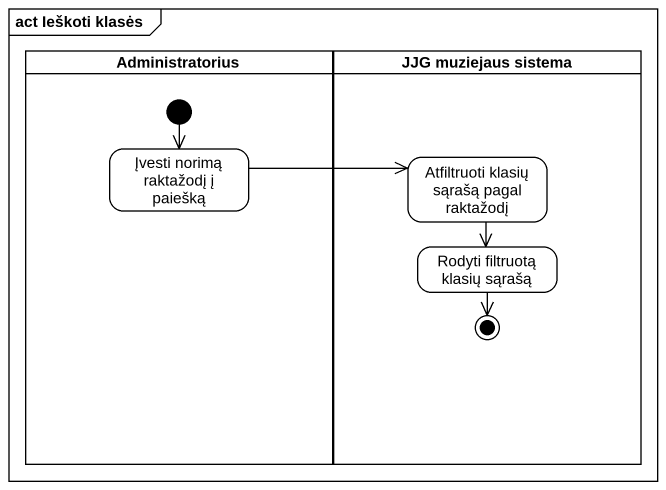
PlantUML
@startuml
mainframe act Ieškoti klasės
hide empty description
state Administratorius <<partition>> {
  state "Įvesti norimą raktažodį į paiešką" as Įvesti_norimą_raktažodį_į
  [*] --> Įvesti_norimą_raktažodį_į
}
state "JJG muziejaus sistema" as JJG_muziejaus_sistema <<partition>> {
  state "Atfiltruoti klasių sąrašą pagal raktažodį" as Atfiltruoti_klasių_sąrašą
  state "Rodyti filtruotą klasių sąrašą" as Rodyti_filtruotą_klasių
  Rodyti_filtruotą_klasių --> [*]
}
Įvesti_norimą_raktažodį_į -right-> Atfiltruoti_klasių_sąrašą
Atfiltruoti_klasių_sąrašą --> Rodyti_filtruotą_klasių
@enduml
